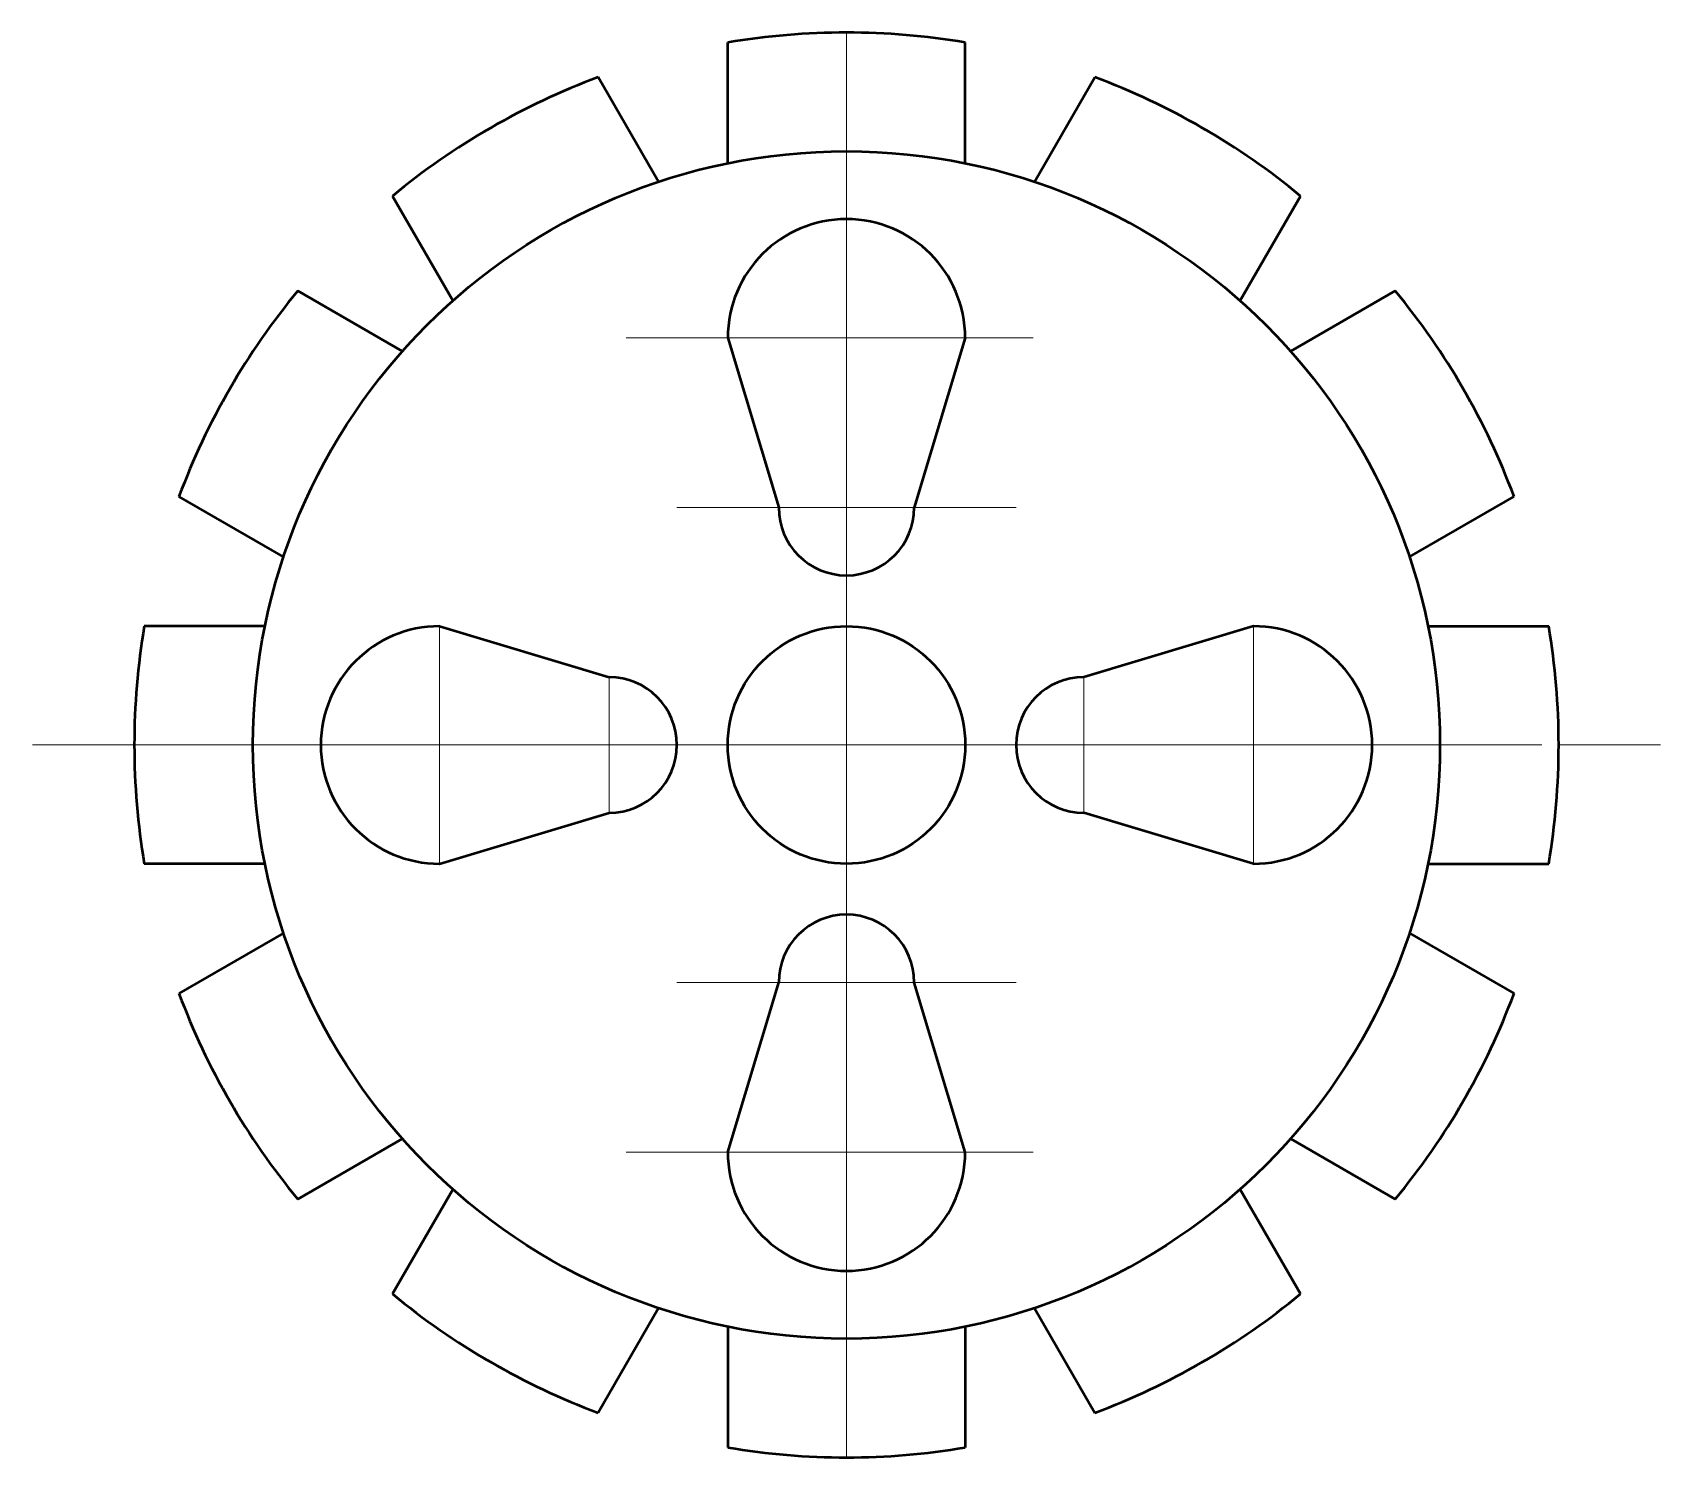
# Model space of a CAD drawing. Header units: millimetres. Extents: x 974.8 to 1070.8, y 369.2 to 453.2.
import ezdxf

# ---------------------------------------------------------------- set-up
doc = ezdxf.new("R2010")
doc.units = ezdxf.units.MM
doc.linetypes.add('ACAD_ISO04W100', pattern=[30, 24, -2.95, 0.1, -2.95])
doc.layers.add('Contornos Visibles', color=7, linetype='Continuous', lineweight=50, true_color=0xffffff)
doc.layers.add('Ejes de revolución', color=6, linetype='ACAD_ISO04W100', lineweight=20, true_color=0xff00ff)

msp = doc.modelspace()

# ---------------------------------------------------------------- linework, layer by layer
at = {"layer": 'Contornos Visibles'}
for p, q in [((1015.815, 445.452), (1015.815, 452.572)), ((1029.815, 445.452), (1029.815, 452.572)), ((1011.731, 444.358), (1008.171, 450.524)), ((1033.899, 444.358), (1037.459, 450.524)), ((999.607, 437.358), (996.047, 443.524)), ((1046.024, 437.358), (1049.584, 443.524)), ((996.617, 434.368), (990.451, 437.928)), ((1049.014, 434.368), (1055.18, 437.928)), ((1015.815, 435.16), (1018.815, 425.16)), ((1029.815, 435.16), (1026.815, 425.16)), ((989.617, 422.244), (983.451, 425.804)), ((1056.014, 422.244), (1062.18, 425.804)), ((988.522, 418.16), (981.403, 418.16)), ((998.815, 418.16), (1008.815, 415.16)), ((1046.815, 418.16), (1036.815, 415.16)), ((1057.108, 418.16), (1064.228, 418.16)), ((998.815, 404.16), (1008.815, 407.16)), ((1046.815, 404.16), (1036.815, 407.16)), ((988.522, 404.16), (981.403, 404.16)), ((1057.108, 404.16), (1064.228, 404.16)), ((989.617, 400.075), (983.451, 396.515)), ((1056.014, 400.075), (1062.18, 396.515)), ((1015.815, 387.16), (1018.815, 397.16)), ((1029.815, 387.16), (1026.815, 397.16)), ((996.617, 387.951), (990.451, 384.391)), ((1049.014, 387.951), (1055.18, 384.391)), ((999.607, 384.961), (996.047, 378.795)), ((1046.024, 384.961), (1049.584, 378.795)), ((1011.731, 377.961), (1008.171, 371.795)), ((1033.899, 377.961), (1037.459, 371.795)), ((1015.815, 376.867), (1015.815, 369.747)), ((1029.815, 376.867), (1029.815, 369.747))]:
    msp.add_line(p, q, dxfattribs=at)
for radius in [35, 7]:
    msp.add_circle((1022.815, 411.16), radius, dxfattribs=at)
for centre, radius, start, end in [((1022.815, 411.16), 42, 80.40593, 99.59407), ((1022.815, 411.16), 42, 110.40593, 129.59407), ((1022.815, 411.16), 42, 50.40593, 69.59407), ((1022.815, 435.16), 7, 0, 180), ((1022.815, 411.16), 42, 140.40593, 159.59407), ((1022.815, 411.16), 42, 20.40593, 39.59407), ((1022.815, 425.16), 4, 180, 360), ((1022.815, 411.16), 42, 170.40593, 189.59407), ((998.815, 411.16), 7, 90, 270), ((1046.815, 411.16), 7, 270, 90), ((1022.815, 411.16), 42, 350.40593, 9.59407), ((1008.815, 411.16), 4, 270, 90), ((1036.815, 411.16), 4, 90, 270), ((1022.815, 397.16), 4, 0, 180), ((1022.815, 411.16), 42, 200.40593, 219.59407), ((1022.815, 411.16), 42, 320.40593, 339.59407), ((1022.815, 387.16), 7, 180, 0), ((1022.815, 411.16), 42, 230.40593, 249.59407), ((1022.815, 411.16), 42, 290.40593, 309.59407), ((1022.815, 411.16), 42, 260.40593, 279.59407)]:
    msp.add_arc(centre, radius, start, end, dxfattribs=at)
at = {"layer": 'Ejes de revolución'}
for p, q in [((1022.815, 369.16), (1022.815, 453.16)), ((1022.815, 376.16), (1022.815, 446.16)), ((1022.815, 428.16), (1022.815, 442.16)), ((1009.815, 435.16), (1035.815, 435.16)), ((1022.815, 421.16), (1022.815, 429.16)), ((1012.815, 425.16), (1032.815, 425.16)), ((998.815, 404.16), (998.815, 418.16)), ((1022.815, 404.16), (1022.815, 418.16)), ((1046.815, 404.16), (1046.815, 418.16)), ((1008.815, 407.16), (1008.815, 415.16)), ((1036.815, 407.16), (1036.815, 415.16)), ((974.815, 411.16), (1070.815, 411.16)), ((981.815, 411.16), (1063.815, 411.16)), ((985.815, 411.16), (1011.815, 411.16)), ((998.815, 411.16), (1018.815, 411.16)), ((1009.815, 411.16), (1035.815, 411.16)), ((1026.815, 411.16), (1046.815, 411.16)), ((1033.815, 411.16), (1059.815, 411.16)), ((1022.815, 393.16), (1022.815, 401.16)), ((1012.815, 397.16), (1032.815, 397.16)), ((1022.815, 380.16), (1022.815, 394.16)), ((1009.815, 387.16), (1035.815, 387.16))]:
    msp.add_line(p, q, dxfattribs=at)

doc.saveas('drawing.dxf')
